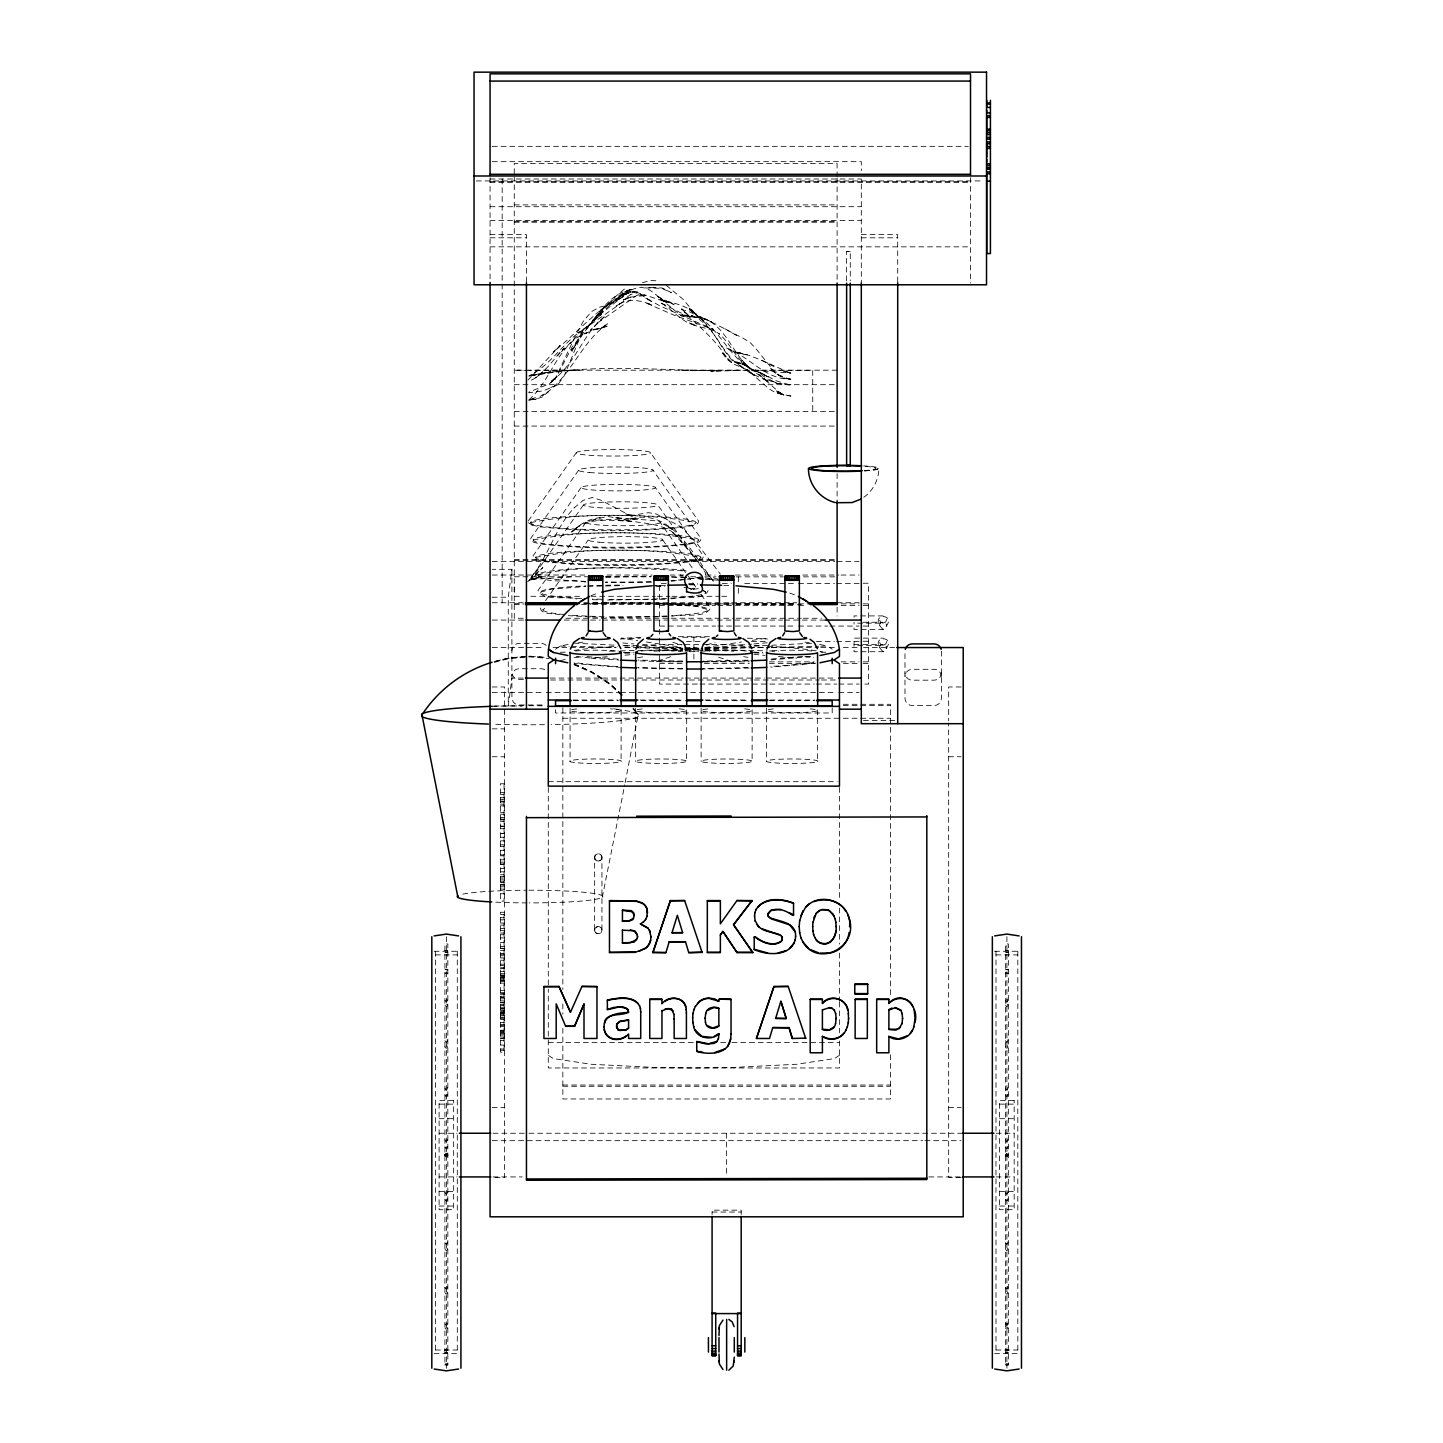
<?xml version="1.0" encoding="UTF-8"?>
<svg xmlns="http://www.w3.org/2000/svg" width="1443" height="1443" viewBox="0 0 1443 1443"><rect width="100%" height="100%" fill="white"/><g stroke="black" fill="none" stroke-linecap="round" stroke-linejoin="round"><path stroke-width="0.75" stroke-dasharray="5 3.75" d="M514.267 591.955L514.267 586.02M523.16 678.084L511.886 678.084L508.261 706.006L508.261 597.222L511.886 569.318L492.243 569.318M447.781 1155.464L447.096 1153.823L445.346 1154.057L445.995 1156.492L447.637 1154.364L445.111 1154.364L446.374 1156.546L447.402 1154.075L444.967 1154.725L446.753 1156.456L447.402 1154.075L444.967 1154.725L446.753 1156.438L447.402 1154.093L444.967 1154.725L446.753 1156.42L447.402 1154.111L444.967 1154.725L446.374 1156.474L447.402 1154.147L444.967 1154.743L445.995 1156.366L447.781 1155.428L446.753 1156.348M594.66 857.376C594.48 852.705 602.128 852.705 601.947 857.376L601.947 930.176C602.128 934.848 594.48 934.848 594.66 930.176L594.66 857.376C594.48 862.066 602.128 862.066 601.947 857.376M594.66 930.176C594.48 925.504 602.128 925.504 601.947 930.176A3.644 3.644 0 0 1 596.482 933.332A3.644 3.644 0 0 1 596.482 927.019A3.644 3.644 0 0 1 601.947 930.176M883.152 629.509C865.656 612.319 901.442 612.409 883.152 629.509L854.04 629.509L854.04 622.258M883.152 651.713C865.656 634.523 901.442 634.613 883.152 651.713L854.04 651.713L854.04 638.113L883.152 638.113M886.796 619.227L885.731 621.879L883.152 623.16L854.04 623.16M886.796 641.432L885.731 644.083L883.152 645.364L854.04 645.364M1008.314 1155.428L1005.879 1156.005L1006.529 1153.678L1008.314 1155.464L1005.879 1156.114L1006.529 1153.678L1008.314 1155.464L1005.879 1156.114L1006.529 1153.697L1008.314 1155.464L1005.879 1156.096L1006.529 1153.715L1008.314 1155.446L1005.879 1156.096L1006.529 1153.733L1008.314 1155.446L1005.879 1156.077L1006.529 1153.751L1008.314 1155.428L1005.879 1156.059L1006.529 1153.805L1008.314 1155.428L1005.879 1156.023L1006.529 1153.823M879.509 625.559C879.509 620.743 887.102 621.735 886.796 626.19M879.509 647.763C879.509 642.947 887.102 643.939 886.796 648.412M1006.907 1153.787L1008.35 1155.085L1007.286 1156.348M1005.5 1154.725L1008.17 1154.472L1006.907 1156.312L1005.645 1154.526L1008.17 1154.472L1006.907 1156.222L1005.645 1154.544L1008.17 1154.526L1006.907 1156.186L1005.645 1154.58L1008.17 1154.544L1006.907 1156.114L1005.645 1154.598L1008.17 1154.58L1006.907 1156.077L1005.645 1154.653L1008.17 1154.598L1006.907 1155.969L1005.645 1154.671L1008.17 1154.653L1006.907 1155.915L1005.645 1154.725L1008.314 1154.905L1006.907 1155.825L1005.5 1154.905L1008.314 1154.905L1006.907 1155.789L1005.5 1154.941L1008.314 1154.761M621.031 761.543A25.703 2.237 0 0 0 586.129 759.126A25.703 2.237 0 0 0 579.653 762.968A25.703 2.237 0 0 0 621.031 761.543L621.139 760.948M817.568 761.543A25.703 2.237 0 0 0 782.683 759.126A25.703 2.237 0 0 0 776.208 762.968A25.703 2.237 0 0 0 817.568 761.543L817.676 760.948M864.79 470.905L876.208 469.642L878.913 468.073C878.823 480.609 872.077 492.64 861.218 498.971M602.272 897.366L624.729 784.866M625.162 782.665L638.329 713.996A109.199 9.524 0 0 0 610.479 708.82M1005.446 1155.085L1008.35 1155.085L1005.645 1155.284M445.995 1153.823C441.305 1156.727 451.749 1155.753 446.374 1153.787M539.231 566.684L530.862 577.669C548.556 556.475 554.924 527.885 574.26 507.774M540.404 608.008C541.125 615.169 554.401 613.059 559.415 614.754M447.781 1154.725L445.111 1154.472L445.995 1156.186L447.781 1154.941L444.967 1154.995L446.374 1156.348M592.315 328.102L590.259 330.465L605.555 315.71C582.323 333.243 575.667 365.548 550.667 381.331L557.196 376.569L550.595 382.648L556.583 376.857L571.879 347.348L598.412 313.798L591.648 322.619C601.965 308.459 613.329 292.406 631.926 289.376L623.16 292.55L632.124 289.051C615.223 295.112 602.903 309.127 591.432 322.33L600.324 312.842L586.02 328.553L595.382 317.316L602.759 311.111L593.019 320.057L623.43 295.959L615.728 301.154L623.304 296.681L606.998 305.447L599.386 307.197L591.179 311.814L583.243 321.41L575.739 335.335L554.797 379.527L555.717 378.481L549.422 383.784L528.823 392.189M528.318 520.923L576.172 452.795M578.589 470.22L530.735 538.329C529.942 543.668 540.512 543.019 543.073 544.318C591.45 549.35 640.512 549.422 688.87 544.264M581.006 487.644L533.152 555.753C532.341 561.093 542.929 560.443 545.49 561.742C593.867 566.774 642.929 566.846 691.287 561.67M583.423 505.05L535.569 573.178C544.462 585.84 571.392 578.3 585.407 582.088M585.84 522.474L537.986 590.584C543.542 601.803 566.233 595.544 576.713 598.971M545.58 600.649L588.257 539.898M550.613 387.518L557.719 384.83L564.195 375.775L583.206 329.96L571.951 351.298L577.903 340.728L571.482 350.36C587.247 327.417 604.112 304.455 626.478 287.5M632.846 708.729L638.437 715.223L633.405 708.26M530.753 522.619C577.344 512.86 649.44 512.86 696.031 522.619A82.63 7.197 0 0 0 572.077 516.378A82.63 7.197 0 0 0 572.077 528.86A82.63 7.197 0 0 0 696.031 522.619M533.17 540.043C579.761 530.266 651.857 530.266 698.448 540.043A82.63 7.197 0 0 0 574.494 533.802A82.63 7.197 0 0 0 574.494 546.266A82.63 7.197 0 0 0 698.448 540.043M535.587 557.449C582.178 547.691 654.274 547.691 700.865 557.449A82.63 7.197 0 0 0 576.911 551.226A82.63 7.197 0 0 0 576.911 563.69A82.63 7.197 0 0 0 700.865 557.449M538.005 574.873C580.302 564.285 638.978 568.163 686.399 571.085M540.422 592.297L550.667 589.267L585.75 586.435M542.839 609.722L544.732 608.441M445.111 1155.446C449.765 1155.338 447.528 1154.31 444.967 1155.031C451.587 1156.384 441.486 1153.101 447.402 1155.807C439.105 1150.414 452.038 1160.839 445.995 1154.021C446.5 1161.687 449.007 1148.718 445.995 1155.807C449.26 1156.384 446.933 1152.65 445.111 1154.598C444.137 1156.619 449.639 1155.717 447.096 1154.328C442.388 1156.763 450.811 1153.444 445.111 1155.338C451.172 1153.733 441.342 1156.51 447.781 1154.905M597.781 322.781L637.084 295.202L644.444 294.769L667.135 302.345L659.866 299.206L667.135 302.796C657.178 298.034 650.45 285.858 638.022 287.626C626.749 290.746 616.882 297.943 608.639 306.078L623.466 294.39L630.735 291.089L637.806 292.46L652.416 302.236L644.949 297.529L660.118 305.97L713.744 329.599L674.422 315.314L645.292 302.669L652.579 305.285C640.89 300.09 627.11 297.583 616.179 306.024L623.466 301.533L578.282 333.117L586.706 326.785L557.719 355.357L564.231 348.07C552.903 359.487 544.083 374.891 528.733 381.403M528.823 399.891C551.551 380.519 557.088 344.101 586.976 332.611L579.437 336.688L594.119 329.329L601.478 328.12L593.488 330.068L608.748 325.577L600.36 328.715L608.315 323.286C580.483 342.153 570.779 378.138 542.261 395.616L548.755 391.504L542.55 396.825L535.948 399.224L528.823 399.513L535.948 399.224L542.929 394.679M705.356 575.234L705.717 573.178L657.864 505.05A37.211 3.247 0 0 0 602.038 502.254A37.211 3.247 0 0 0 602.038 507.864A37.211 3.247 0 0 0 657.864 505.05M535.642 377.904L542.406 371.915L536.002 377.561M527.94 380.104L560.082 345.4L553.3 352.02C572.312 336.688 589.051 318.055 608.784 304.112L600.739 310.029L608.693 303.824L630.735 291.089C610.191 298.755 598.574 320.526 579.779 331.854C561.543 345.13 549.386 366.089 528.823 376.064L543.38 372.871L565.223 370.707L528.823 375.92L557.936 371.338M574.007 507.99L583.134 500.378L592.189 497.492L601.01 500.216L633.008 517.099L625.667 513.834L633.261 515.241L648.304 512.662L655.97 513.888L680.248 526.352L696.843 543.308L720.346 574.08M445.111 1155.176L447.781 1155.121L445.111 1155.194M444.913 1364.952L447.835 1364.952L447.835 943.975L444.913 943.975L444.913 1364.952L447.835 1364.952M1005.446 1364.952L1008.35 1364.952L1008.35 943.975L1005.446 943.975L1005.446 1364.952L1008.35 1364.952M527.597 581.637L533.116 577.867L542.893 567.514L528.787 580.519L533.116 577.867L528.336 580.898M846.626 280.862L846.626 251.587L848.448 251.425L850.27 251.587L850.27 280.862M555.573 649.17L560.281 646.049L568.181 644.39M839.465 1055.284L834.505 1058.567L796.825 1064.249L731.565 1067.531L693.885 1067.964L656.204 1067.531L590.927 1064.249L553.246 1058.567L548.286 1055.284M540.331 526.839C588.69 531.998 637.752 531.944 686.128 526.911C688.69 525.595 699.278 526.244 698.466 520.923L650.613 452.795A37.211 3.247 0 0 0 594.787 450A37.211 3.247 0 0 0 594.787 455.609A37.211 3.247 0 0 0 650.613 452.795M688.545 544.318C691.107 543.019 701.695 543.668 700.883 538.329L653.03 470.22M690.963 561.742C693.524 560.443 704.112 561.093 703.3 555.753L655.447 487.644A37.211 3.247 0 0 0 599.621 484.83A37.211 3.247 0 0 0 599.621 490.44A37.211 3.247 0 0 0 655.447 487.644M671.572 598.827C681.547 595.67 703.12 601.406 708.134 590.584M671.807 616.395C682.305 612.968 704.996 619.227 710.551 608.008L698.917 591.45M528.823 400.559L536.111 397.276L528.823 400.144L536.074 399.152M698.322 588.672L691.558 589.502M591.089 595.634L598.015 593.055M530.862 579.942L539.159 576.875L530.862 579.743L539.159 577.777L530.862 579.545L572.348 576.767M557.719 384.83L543.38 390.837L528.823 392.821M1005.645 1155.013L1008.314 1155.049M670.724 656.709L656.222 661.435L638.636 660.804M689.664 650.54L698.087 647.799M706.511 645.057L714.934 642.315M642.478 282.738L650.234 280.411L658.206 280.934M494.155 661.634L508.712 657.936L530.086 656.168L545.057 657.413A128.878 128.391 -1.1 0 0 494.137 661.634M494.354 662.337L508.82 658.675L530.086 656.908L549.224 658.495M850.198 251.623L846.68 251.623M671.338 581.258L702.128 577.326M560.281 660.551L568.181 658.892M630.465 518.957L638.852 518.47L630.465 518.957C671.32 507.611 693.001 554.797 713.437 581.024M637.698 657.647L644.173 656.673M685.245 650.468L702.525 647.871M704.689 647.546L741.431 641.991M752.236 640.367L766.612 638.203M732.647 370.328L739.934 370.184L710.822 371.609L718.091 370.635C664.934 370.454 611.237 365.133 557.936 371.591M578.499 642.64L582.9 642.153M574.098 657.647L582.9 656.655M802.669 656.439L769.642 659.162M770.923 659.884L811.561 656.475M815.764 663.239L770.977 667.117M576.208 656.475L591.017 658.152L609.415 656.529M572.51 370.328L565.223 370.959L579.779 370.148L528.823 370.328M624.981 655.176L633.874 654.4M671.662 651.118L682.773 650.144M684.992 649.945L702.777 648.394M704.996 648.196L751.677 644.137M753.895 643.939L767.225 642.784M688.726 584.451L697.528 584.361M620.31 639.033L640.295 638.167M605.555 577.128L651.19 576.298M625.126 652.633L633.982 652.182M653.95 651.19L682.792 649.729M685.01 649.621L702.759 648.719M704.978 648.61L751.55 646.266M753.769 646.157L769.299 645.382M771.518 645.274L813.672 643.145M651.388 582.25L605.429 582.647M587.986 586.345L623.051 585.624M651.785 585.804L665.999 585.299M665.043 599.26L605.663 600.035M588.149 603.859L601.605 603.372M667.46 616.684L605.916 617.442M640.872 637.499L621.139 638.203L637.698 640.692M623.286 652.615L632.052 652.29M624.729 653.228L633.621 652.921M747.474 660.173L702.831 661.128M749.115 660.804L731.529 661.435L717.045 656.709M749.115 668.055L702.741 669.011M560.281 652.29L566.955 652.128M609.271 651.154L618.181 650.937M620.4 650.883L682.755 649.44M684.974 649.386L702.795 648.971M705.014 648.917L769.588 647.402M771.807 647.348L818.578 646.266M820.796 646.211L827.488 646.049L832.196 649.17M689.52 584.866L698.232 584.866M603.841 603.282L665.025 603.932M678.372 636.688L709.379 636.688M682.701 637.247L705.068 637.247M678.372 651.172L682.792 651.118M685.01 651.082L698.322 651.046M689.411 651.677L698.358 651.677M702.741 661.76L731.565 661.435M605.555 576.767L613.852 576.713M492.297 146.338L968.253 146.338M492.297 161.67L861.309 161.67L861.309 170.689M490.061 179.004L861.309 179.004L861.309 282.467M476.28 180.934L982.034 180.934M490.061 181.584L970.508 181.584M490.061 182.612L970.508 182.612M514.267 204.888L837.102 204.888M490.061 206.71L861.309 206.71M490.061 220.4L861.309 220.4M514.267 221.302L837.102 221.302M514.267 222.222L837.102 222.222M490.061 234.632L526.442 234.632L526.442 281.764M861.309 234.632L897.708 234.632L897.708 281.872M490.061 237.806L526.442 237.806M861.309 237.806L897.708 237.806M490.061 246.843L970.508 246.843M837.102 370.184L514.267 370.184L527.002 370.328M514.267 384.686L837.102 384.686M514.267 411.58L837.102 411.58M514.267 426.082L834.866 426.082M514.267 559.523L837.102 559.523M514.267 560.443L834.866 560.443M492.261 561.363L834.866 561.363M837.102 561.363L859.108 561.363M492.297 575.035L586.814 575.035M607.052 575.035L652.056 575.035M670.057 575.035L683.549 575.035M706.06 575.035L715.061 575.035M735.317 575.035L782.557 575.035M802.813 575.035L838.816 575.035M841.053 575.035L859.054 575.035M514.267 576.767L586.886 576.767M606.186 576.857L651.027 576.857M671.193 576.857L682.413 576.857M690.62 576.767L696.843 576.767M704.833 576.857L716.035 576.857M736.219 576.857L783.296 576.857M803.462 576.857L837.102 576.857M703.066 578.932L688.545 578.246M863.13 583.225L868.596 583.225L868.596 684.072L863.13 684.072M666.269 583.549L659.541 583.549L659.541 684.072L697.654 684.072M688.69 583.549L697.654 583.549M722.312 583.549L731.276 583.549M744.732 583.549L796.302 583.549M798.538 583.549L834.415 583.549M836.651 583.549L859.072 583.549M514.267 596.302L522.564 596.302M530.862 596.302L580.663 596.302M591.035 596.302L655.338 596.302M657.413 596.302L669.859 596.302M671.933 596.302L719.66 596.302M721.734 596.302L730.032 596.302M492.081 597.222L508.261 597.222M492.261 602.741L523.232 602.741M583.766 602.741L590.494 602.741M592.73 602.741L668.957 602.741M671.193 602.741L729.491 602.741M731.727 602.741L796.752 602.741M837.102 602.741L859.108 602.741M514.267 603.661L523.232 603.661M583.766 603.661L590.494 603.661M592.73 603.661L668.957 603.661M671.193 603.661L733.964 603.661M736.219 603.661L796.752 603.661M659.541 603.859L715.584 603.859M717.838 603.859L796.302 603.859M798.538 603.859L805.266 603.859M841.143 603.859L859.072 603.859M863.13 603.859L868.596 603.859M514.267 604.581L523.232 604.581M581.529 604.581L590.494 604.581M592.73 604.581L668.957 604.581M671.193 604.581L733.964 604.581M736.219 604.581L801.226 604.581M659.541 605.447L715.584 605.447M717.838 605.447L796.302 605.447M798.538 605.447L805.266 605.447M841.143 605.447L859.072 605.447M863.13 605.447L868.596 605.447M883.152 615.908L854.04 615.908L854.04 617.189M523.232 618.253L514.267 618.253L514.267 177.164M565.836 618.253L590.494 618.253M592.73 618.253L668.957 618.253M671.193 618.253L733.964 618.253M736.219 618.253L801.226 618.253M803.462 618.253L821.41 618.253M492.297 620.075L523.809 620.075M564.303 620.075L600.306 620.075M602.561 620.075L715.061 620.075M717.315 620.075L782.557 620.075M784.812 620.075L825.306 620.075M862.986 622.258L883.152 622.258M659.541 626.064L715.584 626.064M717.838 626.064L796.302 626.064M798.538 626.064L827.687 626.064M829.923 626.064L859.072 626.064M863.13 626.064L868.596 626.064M863.13 641.251L868.596 641.251M686.435 641.558L702.146 641.558M751.46 641.558L767.153 641.558M816.467 641.558L834.415 641.558M836.651 641.558L859.072 641.558M854.04 644.462L883.152 644.462M492.297 647.546L544.047 647.546M553.048 647.546L616.053 647.546M625.053 647.546L638.564 647.546M640.8 647.546L697.059 647.546M706.06 647.546L769.065 647.546M771.302 647.546L818.56 647.546M820.814 647.546L834.307 647.546M843.307 647.546L859.054 647.546M863.527 647.546L894.552 647.546M659.541 661.868L684.198 661.868M704.382 661.868L749.224 661.868M769.39 661.868L814.231 661.868M841.143 661.868L859.072 661.868M863.13 661.868L868.596 661.868M659.541 663.455L684.198 663.455M704.382 663.455L749.224 663.455M769.39 663.455L814.231 663.455M843.379 663.455L859.072 663.455M863.13 663.455L868.596 663.455M550.216 678.084L617.838 678.084M620.093 678.084L683.224 678.084M685.479 678.084L764.375 678.084M766.63 678.084L836.507 678.084M523.538 679.599L519.173 679.599A7.287 7.251 0 0 1 511.904 672.348M550.523 679.996L622.204 679.996M624.44 679.996L687.157 679.996M689.393 679.996L752.11 679.996M754.364 679.996L819.317 679.996M821.554 679.996L837.229 679.996M699.891 684.072L814.231 684.072M816.467 684.072L836.651 684.072M838.888 684.072L859.072 684.072M492.135 686.976L504.617 686.976L504.617 1177.38L492.135 1177.38M961.146 686.976L948.664 686.976L948.664 720.742M492.297 692.586L544.047 692.586M546.302 692.586L618.307 692.586M620.562 692.586L697.059 692.586M699.314 692.586L764.556 692.586M766.81 692.586L836.561 692.586M838.816 692.586L859.054 692.586M572.925 700.017L617.73 700.017M640.133 700.017L682.683 700.017M705.086 700.017L747.636 700.017M770.039 700.017L814.826 700.017M573.556 700.667L618.542 700.667M641.035 700.667L683.766 700.667M706.258 700.667L748.989 700.667M769.227 700.667L814.195 700.667M843.307 704.292L890.421 704.292L890.421 996.175M843.307 705.555L890.421 705.555M494.101 706.006L522.168 706.006M562.842 718.253L841.071 718.253M843.307 718.253L890.421 718.253M863.455 720.508L895.562 720.508M492.135 728.859L504.617 728.859M492.135 756.763L504.617 756.763M948.664 756.763L961.146 756.763M548.286 781.691L837.229 781.691M500.432 792.46L504.058 792.46M500.432 794.498L504.058 794.498M500.432 797.745L504.058 797.745M500.432 799.602L504.058 799.602M500.432 801.154L504.058 801.154M500.432 801.983L504.058 801.983M500.432 804.148L504.058 804.148M500.432 805.861L504.058 805.861M500.432 812.662L504.058 812.662M500.432 814.231L504.058 814.231M500.432 817.604L504.058 817.604M500.432 819.101L504.058 819.101M500.432 819.895L504.058 819.895M500.432 821.536L504.058 821.536M500.432 826.063L504.058 826.063M500.432 826.514L504.058 826.514M500.432 828.715L504.058 828.715M500.432 833.423L504.058 833.423M500.432 833.585L504.058 833.621M500.432 837.265L504.058 837.265M500.432 840.854L504.058 840.854M500.432 844.822L504.058 844.822M500.432 846.338L504.058 846.338M500.432 850.324L504.058 850.324M500.432 854.869L504.058 854.869M500.432 855.861L504.058 855.771M500.432 859.794L504.058 859.794M500.432 862.12L504.058 862.12M500.432 864.086L504.058 864.086M500.432 864.249L504.058 864.249M500.432 868.578L504.058 868.578M500.432 871.843L504.058 871.843M500.432 874.783L504.058 874.783M500.432 876.641L504.058 876.641M500.432 878.029L504.058 878.029M500.432 879.905L504.058 879.905M500.432 881.817L504.058 881.817M500.432 882.557L504.058 882.557M500.432 884.252L504.058 884.415M500.432 885.046L504.058 885.046M500.432 886.814L504.058 886.814M500.432 889.068L504.058 889.068M500.432 893.722L504.058 893.722M500.432 914.411L504.058 914.411M500.432 917.694L504.058 917.694M500.432 919.84L504.058 919.84M500.432 923.087L504.058 923.087M500.432 925.125L504.058 925.125M500.432 928.372L504.058 928.372M500.432 930.663L504.058 930.663M500.432 933.026L504.058 933.026M500.432 934.721L504.058 934.721M500.432 937.932L504.058 937.932M500.432 942.622L504.058 942.622M500.432 946.59L504.058 946.59M500.432 948.267L504.058 948.231M500.432 948.538L504.058 948.538M500.432 950.576L504.058 950.576M434.054 951.262L458.694 951.262M994.588 951.262L1019.227 951.262M500.432 953.823L504.058 953.823M500.432 954.094L504.058 954.094M435.461 954.905L457.287 954.905M995.977 954.905L1017.82 954.905M500.432 955.771L504.058 955.771M500.432 957.936L504.058 957.936M500.432 960.226L504.058 960.226M500.432 964.213L504.058 964.213M500.432 965.457L504.058 965.457M500.432 967.982L504.058 967.982M500.432 968.145L504.058 968.145M500.432 971.518L504.058 971.518M500.432 973.682L504.058 973.682M500.432 975.035L504.058 975.035M500.432 975.45L504.058 975.45M500.432 976.099L504.058 976.099M500.432 976.965L504.058 976.965M500.432 977.416L504.058 977.416M500.432 977.957L504.058 977.957M500.432 979.021L504.058 979.021M500.432 980.248L504.058 980.248M500.432 980.645L504.058 980.645M500.432 981.619L504.058 981.529M500.432 983.152L504.058 983.152M500.432 990.421L504.058 990.421M500.432 992.748L504.058 992.748M500.432 993.307L504.058 993.307M500.432 994.732L504.058 994.732M500.432 997.492L504.058 997.492M500.432 998.845L504.058 998.845M500.432 1000.883L504.058 1000.883M500.432 1002.398L504.058 1002.398M500.432 1002.813L504.058 1002.813M500.432 1004.653L504.058 1004.653M500.432 1005.392L504.058 1005.392M500.432 1007.268L504.058 1007.268M500.432 1008.567L504.058 1008.567M500.432 1009.144L504.058 1009.144M500.432 1010.533L504.058 1010.533M500.432 1011.381L504.058 1011.381M500.432 1012.445L504.058 1012.445M500.432 1012.752L504.058 1012.752M500.432 1013.184L504.058 1013.184M500.432 1013.726L504.058 1013.726M500.432 1014.88L504.058 1014.88M500.432 1015.854L504.058 1015.854M500.432 1017.748L504.058 1017.748M500.432 1018.199L504.058 1018.199M500.432 1019.534L504.058 1019.534M500.432 1022.402L504.058 1022.402M500.432 1024.386L504.058 1024.386M500.432 1025.378L504.058 1025.378M500.432 1026.424L504.058 1026.424M500.432 1030.23L504.058 1030.23M500.432 1030.843L504.058 1030.843M500.432 1031.294L504.058 1031.294M500.432 1032.719L504.058 1032.719M500.432 1033.152L504.058 1033.152M500.432 1034.216L504.058 1034.216M500.432 1035.966L504.058 1035.966M500.432 1037.896L504.058 1037.896M500.432 1038.635L504.058 1038.635M500.432 1040.493L504.058 1040.493M548.286 1042.586L693.885 1042.586M720.76 1042.586L729.725 1042.586M731.962 1042.586L839.465 1042.586M500.432 1045.039L504.058 1045.039M500.432 1049.025L504.058 1049.025M500.432 1050.27L504.058 1050.27M562.842 1085.01L890.421 1085.01M562.842 1086.29L890.421 1086.29M439.105 1104.129L453.661 1104.129M999.62 1104.129L1014.176 1104.129M492.135 1107.593L504.617 1107.593M948.664 1107.593L961.146 1107.593M439.105 1118.686L453.661 1118.686M999.62 1118.686L1014.176 1118.686M439.105 1133.242L457.07 1133.242M493.019 1133.242L526.713 1133.242M528.95 1133.242L962.517 1133.242M996.211 1133.242L1014.176 1133.242M492.316 1140.673L922.672 1140.673M924.927 1140.673L960.966 1140.673M439.105 1176.929L457.07 1176.929M493.019 1176.929L522.222 1176.929M928.823 1176.929L962.517 1176.929M996.211 1176.929L1014.176 1176.929M961.146 1177.38L948.664 1177.38L948.664 722.961M439.105 1191.485L453.661 1191.485M999.62 1191.485L1014.176 1191.485M439.105 1206.041L453.661 1206.041M999.62 1206.041L1014.176 1206.041M712.084 1212.048L741.197 1212.048M435.461 1350.017L457.287 1350.017M995.977 1350.017L1017.82 1350.017M434.054 1353.66L458.694 1353.66M994.588 1353.66L1019.227 1353.66M681.691 370.274L812.734 370.328L812.734 411.58M700.522 651.064L709.397 651.172M682.701 661.092L638.077 660.1M656.204 661.435L682.81 661.742M682.792 668.993L638.636 668.055M705.14 579.473L719.66 580.212M560.281 646.049L569.191 646.266M571.41 646.32L615.945 647.348M624.855 647.564L633.766 647.763M635.984 647.817L682.755 648.917M684.974 648.971L702.795 649.386M705.014 649.44L767.369 650.883M769.588 650.937L778.499 651.154M820.796 652.128L827.488 652.29M754.491 370.328L790.89 373.088L783.603 371.248L790.89 373.394L761.778 360.281L747.203 354.744L732.773 351.28L725.865 347.799C749.043 355.736 764.826 379.852 790.89 379.13L783.603 378.03L790.89 379.743L776.352 374.008L783.603 377.813L776.424 373.719L769.588 367.28L776.514 374.35L756.908 349.891L750.45 342.821L743.921 338.69L705.537 318.975L681.799 314.772L689.267 317.117L659.866 302.399C672.727 308.982 681.367 322.925 696.247 325.451L688.978 322.817C698.466 328.355 710.371 327.2 719.336 334L718.704 333.513C732.322 344.679 737.788 364.881 755.483 370.977L748.322 367.586L755.663 371.41L748.683 367.081L741.63 359.92L749.043 367.712C732.178 353.084 725.883 326.407 703.769 318.524L711.832 322.096L696.554 315.62L703.986 321.122L689.195 309.632L704.671 319.192L696.554 315.62C718.163 327.705 727.398 353.481 747.853 367.262L741.54 362.572L769.065 382.449L762.193 377.561L769.209 381.89L749.422 372.547L735.912 362.229L742.55 367.676C720.382 354.816 715.512 323.088 689.61 314.845L697.474 317.965L681.619 314.808L689.393 316.576L681.529 316.035L657.521 296.212L665.728 301.821L658.206 296.807L674.079 304.581L666.702 301.208C677.795 304.004 689.411 306.854 697.222 315.981M723.791 585.371L729.887 585.587M655.898 586.273L664.862 586.598M592.315 599.675L601.316 599.999M590.241 616.919L568.271 615.656M592.478 617.009L603.733 617.406M747.474 638.167L767.442 639.033M753.517 652.218L762.283 652.525M754.148 652.921L763.04 653.228M703.066 578.859L696.843 578.625L703.066 579.274M630.681 518.939L614.502 517.442L623.015 519.029L607.413 516.432L593.596 519.696L600.306 517.712C589.141 518.344 578.986 524.53 571.482 532.539L579.779 525.396L571.5 532.052C586.291 517.135 606.385 520.562 625.108 520.689L616.395 520.454L632.323 521.608L623.719 519.714C643.037 524.224 666.017 522.186 680.248 538.979L671.933 531.673L688.545 549.909L680.248 539.88L713.437 581.258M883.152 623.16L880.573 622.33L879.509 619.859M883.152 645.364L880.573 644.534L879.509 642.063M574.098 643.145L614.033 645.147M622.907 645.598L633.982 646.157M636.201 646.266L682.792 648.61M685.01 648.719L702.759 649.621M704.978 649.729L733.802 651.19M753.769 652.182L762.644 652.633M671.933 577.056L686.471 577.994M667.279 604.022L697.871 606.673L708.116 609.722M618.109 659.162L585.082 656.439M590.927 658.152L618.993 660.028M621.085 667.406L574.098 663.491M622.745 642.965L633.874 643.939M642.766 644.714L682.773 648.196M684.992 648.394L702.777 649.945M704.996 650.144L716.107 651.118M753.895 654.4L765.006 655.375M778.354 656.529L796.752 658.152M790.908 384.758L776.406 383.225L769.444 379.419L776.514 383.153L769.39 380.609L755.338 369.985L776.857 381.06L791.053 385.281L776.406 383.225M688.816 588.51L695.454 589.267M804.869 642.153L809.27 642.64M804.869 656.655L813.672 657.647M1006.907 1156.348L1005.645 1155.5M646.338 641.991L680.916 647.222M689.556 648.52L702.525 650.468M743.596 656.673L747.907 657.323M667.045 302.02L674.422 303.427M528.391 522.727L532.269 525.144M531.908 525.072L540.656 526.911M819.588 644.39L827.488 646.049M713.437 577.831L719.66 579.743M672.817 642.315L681.24 645.057M689.664 647.799L698.087 650.54M789.754 593.055L796.68 595.634M689.646 588.726L691.684 589.556M574.224 664.069L591.901 671.843L609.83 683.585L622.402 695.201M573.971 664.754L591.54 672.474L609.379 684.162L621.879 695.724M761.778 360.407L776.334 367.839M736.651 335.498L721.879 327.038M703.138 590.71L705.699 592.297M666.215 285.281L683.26 299.441L697.817 316.865L689.447 308.171L696.716 315.35M660.281 522.474A37.211 3.247 0 0 1 604.455 525.288A37.211 3.247 0 0 1 604.455 519.66A37.211 3.247 0 0 1 660.281 522.474L693.903 570.346M662.698 539.898L697.618 589.592M1017.82 951.262L1017.82 1353.66M1006.907 936.705L1006.907 1368.217M995.977 951.262L995.977 1353.66M970.508 177.615L970.508 283.099M941.377 651.172L941.377 698.304A7.287 7.251 0 0 1 934.108 705.555L912.265 705.555A7.287 7.251 0 0 1 904.977 698.304L904.977 651.172M890.421 1054.743L890.421 1098.971L562.842 1098.971L562.842 1027.723M839.465 787.463L839.465 900.703M839.465 908.062L839.465 944.101M839.465 953.101L839.465 1001.262M839.465 1002.055L839.465 1032.773M839.465 1040.944L839.465 1067.964L548.286 1067.964L548.286 989.14M837.102 176.786L837.102 163.492L514.267 163.492L514.267 176.786M837.102 178.084L837.102 282.467M837.102 473.647L837.102 500.631M837.102 607.178L837.102 616.071M832.196 707.918L832.196 712.986L555.573 712.986L555.573 705.735M817.676 709.902L817.64 761.219M766.63 708.188L766.63 761.471M752.164 709.902L752.11 761.219A25.487 2.219 0 0 1 713.906 763.131A25.487 2.219 0 0 1 713.906 759.289A25.487 2.219 0 0 1 752.11 761.219M741.197 1214.555L741.197 1210.154L712.084 1210.154L712.084 1214.555M738.329 576.767L738.329 582.557M738.329 588.347L738.329 596.302M726.641 1133.242L726.641 1176.189M701.118 708.188L701.118 761.471M693.885 636.507L693.885 661.219M686.706 709.902L686.597 761.219A25.487 2.219 0 0 1 648.376 763.131A25.487 2.219 0 0 1 648.376 759.289A25.487 2.219 0 0 1 686.597 761.219M635.66 708.188L635.66 761.471M621.139 709.902L621.085 761.219M570.075 708.188L570.075 761.471M562.842 707.81L562.842 989.411M562.842 1003.913L562.842 1014.195M548.286 787.463L548.286 988.545M511.886 569.318L511.904 697.727A7.287 7.251 0 0 0 519.173 704.978L541.017 704.978A7.287 7.251 0 0 0 544.66 704.004M502.164 179.004L502.164 602.741M490.061 177.615L490.061 283.099M457.287 951.262L457.287 1353.66M446.374 936.705L446.374 1368.217M435.461 951.262L435.461 1353.66M574.152 664.267A128.878 128.391 -1.1 0 1 622.348 695.273M633.459 708.242A128.878 128.391 -1.1 0 1 638.347 715.241M528.896 890.205A72.799 6.349 0 0 1 602.885 896.554A72.799 6.349 0 0 1 529.148 902.903M527.02 902.903A72.799 6.349 0 0 1 493.795 902.055M462.788 894.137A72.799 6.349 0 0 1 526.767 890.223M638.365 716.486A109.199 9.524 0 0 1 551.01 724.602M544.516 724.693A109.199 9.524 0 0 1 492.55 724.188M492.189 706.33A109.199 9.524 0 0 1 526.587 705.753M528.805 705.735A109.199 9.524 0 0 1 544.155 705.825M700.468 576.731A82.63 7.197 0 0 1 670.941 580.591M651.154 581.565A82.63 7.197 0 0 1 605.555 581.962M585.696 581.403A82.63 7.197 0 0 1 556.204 570.364A82.63 7.197 0 0 1 686.201 570.49M702.867 590.421A82.63 7.197 0 0 1 605.862 599.332M601.677 599.242A82.63 7.197 0 0 1 592.55 598.989M581.745 598.538A82.63 7.197 0 0 1 540.458 592.081A82.63 7.197 0 0 1 585.948 585.858M588.113 585.768A82.63 7.197 0 0 1 601.677 585.335M605.862 585.245A82.63 7.197 0 0 1 623.051 585.1M655.789 585.678A82.63 7.197 0 0 1 664.375 586.056M683.964 587.427A82.63 7.197 0 0 1 694.624 588.69M666.792 603.481A82.63 7.197 0 0 1 671.356 615.71M666.792 615.945A82.63 7.197 0 0 1 606.168 616.72M604.094 616.666A82.63 7.197 0 0 1 570.977 615.133M564.574 614.574A82.63 7.197 0 0 1 545.652 607.846M584.162 603.481A82.63 7.197 0 0 1 601.785 602.813M604.094 602.759A82.63 7.197 0 0 1 664.718 603.372M772.005 651.046A25.703 2.237 0 0 1 812.77 651.1M706.493 651.046A25.703 2.237 0 0 1 747.258 651.1M641.035 651.046A25.703 2.237 0 0 1 681.799 651.1M575.468 651.046A25.703 2.237 0 0 1 616.233 651.1M864.61 470.887A35.155 3.066 0 0 0 877.488 469.264L878.841 468.47A35.155 3.066 0 0 0 863.708 465.891M865.656 466.378A32.143 2.796 0 0 1 864.357 470.562M813.672 662.445A138.312 12.049 0 0 1 770.111 666.486M747.925 667.514A138.312 12.049 0 0 1 702.885 668.452M682.611 668.434A138.312 12.049 0 0 1 637.608 667.442M617.658 666.486A138.312 12.049 0 0 1 574.098 662.445M574.098 650.396A138.312 12.049 0 0 1 617.658 646.374M624.729 645.977A138.312 12.049 0 0 1 639.826 645.328M642.081 645.255A138.312 12.049 0 0 1 682.611 644.408M684.866 644.39A138.312 12.049 0 0 1 700.631 644.39M702.885 644.39A138.312 12.049 0 0 1 745.688 645.255M754.545 645.598A138.312 12.049 0 0 1 763.04 645.977M767.766 646.23A138.312 12.049 0 0 1 822.636 652.02M546.157 645.472A7.287 7.251 0 0 0 541.017 643.344L519.173 643.344A7.287 7.251 0 0 0 511.904 650.595M544.66 669.696A7.287 7.251 0 0 0 541.017 668.722L519.173 668.722A7.287 7.251 0 0 0 511.904 675.973M941.377 672.925A7.287 7.251 0 0 1 934.108 680.176L912.265 680.176A7.287 7.251 0 0 1 904.977 672.925M941.377 676.551A7.287 7.251 0 0 0 934.108 669.299L912.265 669.299A7.287 7.251 0 0 0 904.977 676.551M613.618 708.874A25.487 2.219 0 0 1 613.618 712.012A25.487 2.219 0 0 1 577.597 712.012A25.487 2.219 0 0 1 577.597 708.874M810.172 708.874A25.487 2.219 0 0 1 810.172 712.012A25.487 2.219 0 0 1 774.133 712.012A25.487 2.219 0 0 1 774.133 708.874M679.148 708.874A25.487 2.219 0 0 1 679.148 712.012A25.487 2.219 0 0 1 643.109 712.012A25.487 2.219 0 0 1 643.109 708.874M744.66 708.874A25.487 2.219 0 0 1 744.66 712.012A25.487 2.219 0 0 1 708.621 712.012A25.487 2.219 0 0 1 708.621 708.874M444.967 1139.79C446.753 1145.327 449.296 1135.875 444.967 1139.79M444.967 1146.752C446.753 1152.308 449.296 1142.838 444.967 1146.752M1005.5 1139.79C1007.286 1145.327 1009.811 1135.875 1005.5 1139.79M1005.5 1146.752C1007.286 1152.308 1009.829 1142.838 1005.5 1146.752M444.967 1192.351C446.753 1197.834 449.278 1188.473 444.967 1192.351M1005.5 1192.351C1007.286 1197.834 1009.811 1188.473 1005.5 1192.351M444.967 1199.205C446.771 1204.652 449.278 1195.363 444.967 1199.205M1005.5 1199.205C1007.286 1204.652 1009.811 1195.363 1005.5 1199.205M444.967 1088.166C446.789 1093.469 449.278 1084.415 444.967 1088.166M444.967 1094.822C446.771 1100.179 449.278 1091.034 444.967 1094.822M1005.5 1088.166C1007.304 1093.469 1009.793 1084.415 1005.5 1088.166M1005.5 1094.822C1007.304 1100.179 1009.811 1091.034 1005.5 1094.822M444.967 1242.603C446.807 1247.708 449.26 1238.978 444.967 1242.603M1005.5 1242.603C1007.34 1247.708 1009.775 1238.978 1005.5 1242.603M444.967 1248.917C446.825 1253.949 449.242 1245.327 444.967 1248.917M1005.5 1248.917C1007.34 1253.949 1009.775 1245.327 1005.5 1248.917M444.967 1046.644C446.843 1051.496 449.224 1043.181 444.967 1046.644M1005.5 1046.644C1007.376 1051.496 1009.757 1043.181 1005.5 1046.644M444.967 1040.71C446.861 1045.472 449.224 1037.301 444.967 1040.71M1005.5 1040.71C1007.376 1045.472 1009.739 1037.301 1005.5 1040.71M444.967 1287.409C446.897 1291.864 449.188 1284.216 444.967 1287.409M1005.5 1287.409C1007.43 1291.864 1009.703 1284.216 1005.5 1287.409M444.967 1292.784C446.915 1297.113 449.17 1289.663 444.967 1292.784M1005.5 1292.784C1007.448 1297.113 1009.703 1289.663 1005.5 1292.784M444.967 1005.212C446.969 1009.27 449.134 1002.254 444.967 1005.212M1005.5 1005.212C1007.503 1009.27 1009.667 1002.254 1005.5 1005.212M444.967 1000.378C446.987 1004.31 449.116 997.51 444.967 1000.378M1005.5 1000.378C1007.521 1004.31 1009.649 997.51 1005.5 1000.378M444.967 1323.989C447.077 1327.506 449.062 1321.427 444.967 1323.989M1005.5 1323.989C1007.593 1327.506 1009.577 1321.427 1005.5 1323.989M444.967 1328.101C447.096 1331.474 449.026 1325.612 444.967 1328.101M1005.5 1328.101C1007.629 1331.474 1009.559 1325.612 1005.5 1328.101M444.967 973.087L447.835 973.267L444.967 973.087M1005.5 973.087L1008.35 973.267L1005.5 973.087M444.967 969.642L447.835 969.822L444.967 969.642M1005.5 969.642L1008.35 969.822L1005.5 969.642M444.967 1350.071L447.835 1350.215L444.967 1350.071M1005.5 1350.071L1008.35 1350.215L1005.5 1350.071M444.967 1154.959L447.835 1155.085L445.111 1154.815M444.967 1352.65L447.835 1352.776L445.111 1352.524M1005.5 1352.65L1008.35 1352.776L1005.645 1352.524M444.967 952.272L447.835 952.38L444.967 952.272M1005.5 952.272L1008.35 952.38L1005.5 952.272M444.967 950.45L447.835 950.54L445.111 950.36M1005.5 950.45L1008.35 950.54L1005.645 950.36M444.967 1364.032L447.835 1364.086L445.111 1363.978M1005.5 1364.032L1008.35 1364.086L1005.645 1363.978M601.623 314.177L594.336 320.256L601.623 314.177M623.412 293.632L616.125 299.242L623.412 293.632M630.735 294.408L623.178 300.18L630.735 297.078L645.508 295.49L638.022 294.913L645.364 295.635L638.022 292.731L630.735 294.408M630.735 292.081L623.466 295.184L630.735 292.406L638.022 291.72L630.735 292.081M630.735 297.078L623.142 299.729L630.735 297.258M550.667 371.735L543.38 373.358L550.667 371.735M536.111 374.621L528.823 375.396L536.111 374.675M653.715 287.301L645.111 287.915L661.525 288.311L671.428 292.695L662.463 288.077L653.715 287.301M686.471 577.489L680.248 577.489L686.471 577.453L680.248 574.981L686.471 577.434M504.058 783.765L500.432 783.765L500.432 901.099L504.058 901.099L504.058 783.765M504.058 912.265L500.432 912.265L500.432 1052.127L504.058 1052.127L504.058 912.265M504.058 996.915L500.432 996.915L504.058 997.077M453.661 1100.486L439.105 1100.486L439.105 1209.685L453.661 1209.685L453.661 1100.486M1014.176 1100.486L999.62 1100.486L999.62 1209.685L1014.176 1209.685L1014.176 1100.486M739.934 352.904L732.719 352.164L747.203 354.978L739.934 352.904M790.89 396.049L776.334 393.163L769.047 388.852L747.203 369.787L732.864 363.726L726.514 357.449L733.026 363.69L726.911 359.163L721.356 351.497L727.074 358.513C715.494 338.402 696.807 325.884 681.727 308.82L689.826 316.63L681.349 309.505C709.722 315.025 715.674 343.019 732.864 361.165C754.418 364.466 766.486 383.982 783.603 395.021L776.334 391.594L783.603 394.841L790.89 396.049M713.437 579.653L705.14 577.849L713.437 579.689M739.934 363.365L733.026 361.453L747.203 366.071L739.934 363.365M783.603 394.769L776.334 392.424L783.603 394.841M762.607 374.062L755.374 370.689L769.804 377.705L762.607 374.062M783.603 394.967L776.334 390.674L783.603 395.021M671.933 529.148L663.636 524.098L671.933 529.238M754.491 375.234L747.203 369.841L754.491 375.234M589.502 472.51A37.211 3.247 0 0 0 651.749 471.067A37.211 3.247 0 0 0 606.186 467.081A37.211 3.247 0 0 0 589.502 472.51M599.152 542.189A37.211 3.247 0 0 0 661.417 540.728A37.211 3.247 0 0 0 615.836 536.76A37.211 3.247 0 0 0 599.152 542.189M595.725 859.956A3.644 3.644 0 0 0 601.821 858.332A3.644 3.644 0 0 0 597.366 853.859A3.644 3.644 0 0 0 595.725 859.956"/><path stroke-width="1.5" d="M718.993 1335.587L719.39 1325.576L722.979 1320.092M718.993 1328.985L719.047 1327.704M728.841 1370.201L733.206 1366.034L734.289 1357.123M734.234 1361.921L734.289 1360.641M836.074 926.424C837.048 934.523 831.853 945.796 822.167 943.704A9.722 9.686 0 0 1 816.215 939.934L814.736 937.247M812.68 926.767L812.932 922.149M848.286 1022.871L848.574 1018.109M914.772 1022.871C920.039 1007.268 902.542 988.708 888.888 1003.21M799.224 926.767L799.638 920.544M692.658 1017.982L692.983 1013.311M731.042 1033.675L730.663 1038.996L727.633 1046.554M650.991 936.453L650.613 940.385A13.871 13.817 0 0 1 645.58 948.376L635.173 952.362L609.469 952.614L609.469 900.576L636.471 901.009L641.991 902.831A9.975 9.939 0 0 1 647.186 909.523L647.059 916.485M718.434 1038.798L718.848 1034.324M795.219 940.133L795.598 936.146M835.551 1023.772L836.092 1018.361M902.037 1023.772L902.578 1018.361M604.076 1027.29C603.318 1014.357 619.227 1012.661 628.661 1012.517L628.066 1009.577L623.286 1006.925L614.051 1007.394L607.359 1009.397M754.527 916.215L754.923 912.445M637.355 938.311L637.572 936.218M705.14 1018.253L705.699 1013.419M782.052 940.223L782.286 938.329M767.856 914.646L770.851 910.226L781.114 909.487M570.4 649.17L573.665 642.388L579.455 638.491M588.383 576.352L602.831 576.208L602.831 630.88L596.446 631.583L588.383 631.024L588.419 576.19L602.831 576.208M588.383 631.024L589.898 630.573M619.498 651.605A25.703 2.237 0 0 1 621.139 652.182L621.031 652.759A25.703 2.237 0 0 1 591.864 654.653A25.703 2.237 0 0 1 570.183 652.11M635.966 649.17L638.149 643.776L643.398 639.177M653.986 576.19L668.398 576.208L653.986 576.19L653.95 631.024L662.012 631.583L668.398 630.88L668.398 576.208M701.424 649.17L703.607 643.776L708.856 639.177M719.408 576.352L733.856 576.208L733.856 630.88L727.47 631.583L719.408 631.024L719.444 576.19L733.856 576.208M719.408 631.024L720.923 630.573M733.838 580.014L719.408 579.996L720.923 579.527M750.522 651.605A25.703 2.237 0 0 1 752.164 652.182L752.056 652.759A25.703 2.237 0 0 1 722.889 654.653A25.703 2.237 0 0 1 701.208 652.11M766.936 649.17L770.201 642.388L775.991 638.491M784.92 576.352L799.368 576.208L799.368 630.88L792.983 631.583L784.92 631.024L784.956 576.19L799.368 576.208M835.858 930.825C835.533 937.752 829.725 945.183 822.167 943.379A9.722 9.686 0 0 1 816.215 939.609M812.932 922.474L816.269 913.148L820.039 910.118M847.384 1026.875L848.286 1022.546M913.87 1026.875L915.06 1018.109L914.122 1009.811M799.638 920.868L802.993 910.695M849.115 932.394C847.925 942.477 840.151 951.442 829.905 952.921M692.983 1013.617L693.939 1009.433M697.474 1003.534L699.873 1001.352A15.765 15.711 0 0 1 709.09 998.394L718.776 1001.208L719.227 999.151L731.042 999.151L731.042 1033.982M730.663 1038.671C728.499 1054.725 708.802 1054.887 696.753 1051.496L696.753 1041.413L708.675 1043.812L716.973 1041.341M702.164 952.614L684.631 900.576L670.4 900.576L652.867 952.614L665.944 952.614L669.191 941.738L685.497 941.738L688.744 952.614L702.164 952.29L688.744 952.614M805.735 1038.473L788.185 986.435L773.971 986.435L756.439 1038.473L769.498 1038.473L772.745 1027.596L789.068 1027.596L792.315 1038.473L805.735 1038.148M672.041 932.683L677.344 915.313L682.647 932.683L672.041 932.683L682.647 932.683M652.867 952.614L670.4 900.576M756.439 1038.473L773.971 986.435M795.219 939.808C790.385 956.871 767.189 955.482 754.22 949.548L754.22 936.94L755.41 936.94C762.283 942.369 773.448 946.879 781.348 941.125M754.923 912.752L756.078 909.324M813.672 918.506L814.826 915.493M588.059 632.683L586.129 635.822M784.595 632.683L782.683 635.822M637.355 937.986L634.144 942.117L622.438 943.127L622.438 929.851M845.905 1030.41L847.384 1026.55M913.87 1026.55C911.561 1037.445 898.105 1042.874 888.888 1036.525M604.509 1023.358C605.032 1010.136 629.96 1018.145 628.066 1009.577M574.548 1026.316L584 1003.877L584 1038.473L596.969 1038.473L596.969 986.435L581.944 986.435L570.472 1012.283L558.964 986.435L543.939 986.435L543.939 1038.473L556.204 1038.473L556.204 1003.877L565.656 1026.316L574.548 1026.316L584 1004.184M835.551 1023.448C834.848 1029.887 827.542 1031.601 822.402 1029.544L822.402 1009.595M902.037 1023.448L899.187 1028.679M645.634 919.642L647.059 916.179M693.939 1009.739L695.454 1006.042M800.901 915.602L805.915 906.745L809.577 903.571M705.699 1013.744C706.637 1007.557 713.87 1005.969 718.848 1008.17L718.848 1026.171C714.519 1029.689 705.952 1028.967 705.483 1022.221M616.648 1024.584L619.805 1021.59L628.589 1020.165M718.434 1038.473L716.973 1041.666L713.852 1043.487L705.735 1043.884L696.753 1041.738M701.569 585.443C709.74 565.367 674.765 570.238 687.517 587.229M768.073 913.365C773.971 905.771 786.056 910.226 792.387 915.241L793.542 915.241L793.542 903.12C781.583 898.267 763.545 896.861 756.078 909.649M782.052 939.898L781.348 941.449C773.448 947.185 762.283 942.694 755.41 937.265L754.22 937.265M794.083 943.091L789.519 948.538M845.905 1030.086C842.153 1039.122 830.284 1041.72 822.402 1036.525M910.299 1033.188L912.391 1030.086M652.867 634.361L651.009 636.417M695.454 1006.366L699.873 1001.027A15.765 15.711 0 0 1 709.09 998.069L714.447 998.827L718.776 1001.208M720.364 935.136L722.907 931.601L737.066 952.614L752.831 952.614L733.549 924.584L752.056 900.576L736.958 900.576L720.364 923.845L720.364 900.576L707.323 900.576L707.323 952.614L720.364 952.614L720.364 934.83L722.907 931.276L737.066 952.614M633.693 918.181L628.751 920.923L622.438 920.995M752.056 900.576L733.549 924.891L752.831 952.614M636.742 939.573L630.176 942.748L622.438 942.82M643.38 922.203L645.634 919.335M717.784 635.118L716.468 636.417M833.928 1027.091L829.4 1029.815L822.402 1029.22M900.414 1027.091L895.887 1030.122L888.888 1029.544L888.888 1009.595L892.063 1008.044M816.269 913.473C819.588 909 826.46 908.387 830.771 911.723M707.359 1010.353L713.96 1007.521L718.848 1008.495M843.812 1033.188C839.231 1039.176 830.374 1040.475 823.935 1036.886M758.008 906.871C767.243 897.528 782.286 898.971 793.542 903.426M805.915 907.07C821.139 890.078 852.831 903.336 849.53 926.767M574.332 605.699C558.621 617.442 547.637 636.525 548.286 656.421L553.246 659.704L567.802 662.77M718.848 1033.909C710.948 1041.413 695.508 1037.86 693.704 1026.442M822.402 1003.21C831.655 992.405 849.242 1000.143 848.34 1014.032M628.589 1027.975L625.559 1030.013L619.732 1030.5L616.792 1028.264L616.414 1025.955M580.663 601.515L589.447 596.464M850.27 283.117L850.27 465.512L846.626 465.512L847.979 465.368M553.246 660.389L548.286 663.672L548.286 786.146L839.465 786.146L839.465 663.672L834.505 660.389M700.919 584.74C708.26 596.464 688.022 592.604 687.571 591.846M813.437 605.699C827.362 616.053 837.102 631.926 839.357 649.188L834.397 652.47L819.858 655.519M578.409 603.012L584.523 598.971M907.791 1035.695L898.574 1038.906L890.421 1036.886M626.334 1035.894C621.013 1039.934 612.499 1040.71 607.503 1035.713A11.616 11.562 0 0 1 604.292 1029.49M725.198 1048.772L714.664 1052.596M643.38 921.897L640.385 923.989L648.087 928.065L650.27 932.034M664.916 1001.514C671.392 996.157 683.549 997.654 685.623 1006.763M661.958 1010.821L668.253 1008.495L673.25 1010.966M718.848 1025.847L712.608 1028.011L706.709 1025.342M714.087 1036.507L718.848 1033.603L718.848 1034.649M822.402 1009.92L828.841 1007.827L832.088 1008.477M888.888 1009.92L895.327 1007.827L900.829 1010.407M861.218 498.971L852.11 502.561L836.327 502.723M639.141 951.316L645.58 948.051A13.871 13.817 0 0 0 650.613 940.078M786.201 950.594L777.993 952.939M589.898 579.527L588.383 579.996L602.362 579.689M654.509 579.671L668.38 580.014L667.009 579.527M785.479 576.028L785.389 580.14L798.917 579.689M897.69 1029.256L888.888 1029.22M434.163 935.912L446.374 934.072L458.585 935.912M813.87 901.622C824.981 897.636 839.483 900.107 845.742 910.966M994.696 935.912L1006.907 934.072L1019.119 935.912M458.585 1369.028L446.374 1370.85L434.163 1369.028M1019.119 1369.028L1006.907 1370.85L994.696 1369.028M601.605 592.153L614.375 589.321L651.785 585.804M819.967 662.77L834.505 659.704L839.465 656.421L839.465 649.17M607.359 1000.306C617.243 998.394 630.032 995.868 638.113 1003.606M665.223 1008.729L671.428 1008.747L673.953 1014.411M711.345 1037.319L701.803 1036.363L694.985 1029.869M822.113 909.469L828.769 910.19L834 915.908M828.066 953.065L820.652 953.065M635.173 952.055L609.469 952.29M668.037 585.227L685.172 584.92M751.262 660.714L766.612 660.173M751.316 667.965L766.684 667.406M702.741 661.76L687.229 661.796M702.741 669.011L687.229 669.029M636.67 816.197L731.132 816.016M526.461 817.658L926.821 816.936M526.461 1178.985L926.821 1178.264M490.061 81.079L970.508 81.079M990.421 102.958L986.778 102.958L986.778 100.27M990.421 104.022L986.778 104.022L986.778 107.431L990.421 107.431M990.421 112.897L986.778 112.897L986.778 110.209M990.421 115.674L986.778 115.674L986.778 131.259M986.778 117.406L990.421 117.406M986.778 129.185L990.421 129.185M986.778 130.646L990.421 130.646M990.421 132.666L986.778 132.666L986.778 134.614L990.421 134.614M990.421 137.392L986.778 137.392L986.778 139.123L990.421 139.123M990.421 141.901L986.778 141.901L986.778 152.76M986.778 143.723L990.421 143.723M986.778 146.537L990.421 146.537M986.778 148.358L990.421 148.358M990.421 163.744L986.778 163.744L986.778 165.584L990.421 165.584M990.421 167.622L986.778 167.622L986.778 169.21L990.421 169.21M990.421 171.97L986.778 171.97L986.778 253.553L990.421 253.553L990.421 100.27M986.778 173.719L990.421 173.719M490.061 174.314L970.508 174.314M474.044 175.992L986.525 175.992M986.778 181.151L990.421 181.151M525.468 602.741L577.038 602.741M810.19 602.741L837.102 602.741M525.468 603.661L579.274 603.661M807.954 603.661L837.102 603.661M525.468 604.581L577.038 604.581M810.19 604.581L837.102 604.581L837.102 501.118M526.046 620.075L559.812 620.075M825.306 620.075L861.309 620.075M896.752 647.546L963.221 647.546L963.221 1216.81L490.061 1216.81L490.061 282.467M525.414 678.084L547.961 678.084M838.762 678.084L861.309 678.084M548.286 700.017L570.688 700.017M619.967 700.017L637.878 700.017M687.157 700.017L702.849 700.017M752.11 700.017L767.802 700.017M817.081 700.017L839.465 700.017M571.32 700.667L555.573 700.667L555.573 706.096M620.797 700.667L636.525 700.667M686.002 700.667L701.749 700.667M751.226 700.667L766.973 700.667M816.449 700.667L832.196 700.667L832.196 706.096M555.573 705.735L832.196 705.735M548.286 706.367L839.465 706.367M490.061 709.18L548.286 709.18M839.465 709.18L861.309 709.18M963.221 723.683L861.309 723.683L861.309 282.792M609.469 900.901L636.471 901.334L641.991 903.156A9.975 9.939 0 0 1 647.186 909.848L647.528 912.914M670.4 900.901L684.631 900.576M707.323 900.901L720.364 900.901M752.056 900.901L736.958 900.576M622.438 910.371L632.81 911.814M789.177 912.643L793.542 914.916M622.438 930.176L633.657 930.735L637.319 934.397M652.867 952.29L665.944 952.614M707.323 952.29L720.364 952.29M737.066 952.29L752.831 952.29M854.779 984.433L867.676 984.433M543.939 986.759L558.964 986.759M596.969 986.759L581.944 986.435M773.971 986.759L788.185 986.435M854.779 993.596L867.676 993.596M649.747 999.458L661.958 999.458M731.042 999.458L719.227 999.151M810.19 999.458L822.402 999.458M855.14 999.458L867.333 999.458M876.677 999.458L888.888 999.458M775.612 1018.217L786.201 1018.524L775.612 1018.524L780.897 1001.153L786.201 1018.217M574.548 1025.991L565.656 1026.316M792.315 1038.473L789.068 1027.903L772.745 1027.596M459.307 1133.242L490.764 1133.242M962.517 1133.242L993.956 1133.242M459.307 1176.929L490.764 1176.929M962.517 1176.929L993.956 1176.929M712.084 1313.13L715.728 1313.13L715.728 1355.698L712.084 1355.698L712.084 1216.467M741.197 1313.13L737.553 1313.13L737.553 1355.698L741.197 1355.698L741.197 1216.467M712.084 1313.581L741.197 1313.581M712.084 1345.76L715.728 1345.76M737.553 1345.76L741.197 1345.76M712.084 1348.556L715.728 1348.556M737.553 1348.556L741.197 1348.556M712.084 1351.081L715.728 1351.081M737.553 1351.081L741.197 1351.081M712.084 1353.173L715.728 1353.173M737.553 1353.173L741.197 1353.173M712.084 1354.706L715.728 1354.706M737.553 1354.706L741.197 1354.706M712.084 1355.085L715.728 1355.085M737.553 1355.085L741.197 1355.085M712.084 1355.572L715.728 1355.572M737.553 1355.572L741.197 1355.572M700.414 584.902L721.753 585.299M848.917 465.368L850.27 465.512M621.085 660.154L636.489 660.714M621.085 667.406L636.453 667.965M735.966 585.804L773.394 589.321L786.164 592.153M630.393 929.905L635.371 931.276L637.572 936.525M667.009 630.573L668.398 630.88M767.478 952.939L754.22 949.241M696.753 1051.171L702.831 1052.344M895.327 1007.521L900.829 1010.082L902.146 1013.762M828.841 1007.521L832.088 1008.152L834.343 1010.407M553.372 652.47L548.412 649.188L553.246 652.452L567.893 655.519M818.812 952.921L809.577 949.278M835.154 502.543C819.949 498.737 808.513 484.505 808.459 468.777M728.841 1319.443L732.214 1321.914L734.108 1326.622M779.076 934.433C771.626 931.781 762.229 931.799 757.142 924.855M742.856 638.546L748.664 642.442L751.839 648.665M677.398 638.546L683.224 642.442L686.381 648.665M762.337 928.895L780.753 935.497M798.322 596.464L809.361 603.012M769.263 917.477C778.986 921.608 796.392 921.969 795.598 936.453M810.01 639.231L814.195 642.442L817.351 648.665M613.455 639.231L617.64 642.442L620.815 648.665M803.246 598.971L807.088 601.515M421.915 715.295L421.753 715.187A128.878 128.391 -1.1 0 1 492.099 662.247M722.979 1369.551L719.39 1364.068L718.993 1354.039M648.087 928.39L640.385 923.682M808.369 948.213L802.993 942.135M802.362 636.453L799.729 632.701M605.826 636.453L603.192 632.701M628.066 1009.902L626.262 1008.17L619.101 1006.925L607.359 1009.703L607.359 999.981C617.532 998.105 633.513 994.75 639.556 1005.933M736.146 635.84L734.216 632.701M670.688 635.84L669.101 633.567M758.675 926.875L755.194 920.832M780.753 935.172L781.908 936.886M768.199 916.107L771.338 918.902L789.646 924.855L794.949 931.601M832.557 913.221L835.118 918.866M912.968 1006.709C909.379 996.608 895.49 996.175 888.888 1003.534L888.888 999.151L876.677 999.151L876.677 1052.777L888.888 1052.777L888.888 1036.2M649.35 929.761L650.991 936.778M800.901 937.553C813.672 971.085 862.752 947.366 847.853 915.241M558.964 986.435L570.472 1012.283M834.343 1010.082L835.659 1013.762M813.618 934.361L814.736 937.553M847.636 1010.118C846.013 997.979 830.068 994.642 822.402 1003.534L822.402 999.151L810.19 999.151L810.19 1052.777L822.402 1052.777L822.402 1036.2M639.556 1005.627L640.421 1008.711M780.897 1001.478L786.201 1018.524M633.639 912.625L634.289 915.205L632.864 919.642L628.751 921.247L622.438 921.319L622.438 910.064L631.637 910.713L634.289 915.511M799.638 932.322L800.901 937.86M781.908 936.561L782.286 938.653M686.219 1009.703C686.273 996.806 668.704 994.624 661.958 1003.769L661.958 999.151L649.747 999.151L649.747 1038.473L661.958 1038.473L661.958 1010.497M835.118 918.56L835.84 922.456M492.189 706.33A109.199 9.524 0 0 0 421.807 714.032L457.936 897.402M812.914 930.807L813.618 934.667M767.856 914.339L768.199 916.431M692.929 1022.365L693.704 1026.767M754.527 915.89L755.194 921.139M902.146 1013.437L902.578 1018.668M835.659 1013.437L836.092 1018.668M640.421 1008.404L640.71 1011.94M604.076 1026.965L604.292 1029.815A11.616 11.562 0 0 0 607.503 1036.038C613.311 1041.756 623.61 1039.988 628.589 1034.018L628.589 1038.473L640.71 1038.473L640.71 1011.615M705.14 1017.928L705.483 1022.546M799.224 926.46L799.638 932.629M686.219 1009.397L686.417 1013.076M835.84 922.149L836.074 926.731M812.68 926.46L812.914 931.132M692.658 1017.658L692.929 1022.69M848.34 1013.707L848.574 1018.433M718.993 1360.641L719.047 1361.921M673.953 1014.104L674.152 1019.119M1021.464 936.705L1021.464 1368.217M992.351 936.705L992.351 1368.217M986.778 153.373L986.778 157.233M986.778 159.271L986.778 162.103M970.508 174.874L970.508 73.827L490.061 73.827L490.061 174.874M926.821 815.656L926.821 1179.526L526.461 1180.248L526.461 816.395M897.708 282.792L897.708 723.683M846.626 283.117L846.626 465.512M837.102 282.954L837.102 467.37M832.196 658.242L832.196 663.672M817.676 705.447L817.568 652.759A25.703 2.237 0 0 1 788.401 654.653A25.703 2.237 0 0 1 766.72 652.11M798.917 576.046L798.827 580.158M797.853 576.677L797.853 580.302M796.482 576.803L796.482 580.429M794.822 576.875L794.822 580.501M792.983 576.911L792.983 580.537M791.089 576.911L791.089 580.537M789.267 576.875L789.267 580.501M787.625 576.785L787.625 580.411M786.309 576.659L786.309 580.284M785.389 576.515L785.389 580.14M766.63 652.687L766.63 705.97M752.164 652.182L752.164 705.447M744.841 1337.571L744.841 1352.073M734.289 1337.571L734.289 1352.073M733.315 576.533L733.315 580.158M732.341 576.677L732.341 580.302M730.97 576.803L730.97 580.429M729.31 576.875L729.31 580.501M727.47 576.911L727.47 580.537M726.641 1319.443L726.641 1370.201M725.576 576.911L725.576 580.537M723.755 576.875L723.755 580.501M722.113 576.785L722.113 580.411M720.797 576.659L720.797 580.284M719.949 576.028L719.949 579.671M719.877 576.515L719.877 580.14M718.993 1337.571L718.993 1352.073M708.441 1337.571L708.441 1352.073M701.118 652.687L701.118 705.97M686.597 584.902L686.597 592.153M686.706 705.447L686.597 652.759A25.703 2.237 0 0 1 654.148 654.581A25.703 2.237 0 0 1 637.59 651.551M686.417 1012.77L686.417 1038.473L674.152 1038.473L674.152 1018.812M685.497 941.738L669.191 941.738M667.947 576.046L667.947 579.689M667.856 576.533L667.856 580.158M666.882 576.677L666.882 580.302M665.512 576.803L665.512 580.429M663.87 576.875L663.87 580.501M662.012 576.911L662.012 580.537M660.118 576.911L660.118 580.537M658.297 576.875L658.297 580.501M656.673 576.785L656.673 580.411M655.338 576.659L655.338 580.284M654.419 576.515L654.419 580.14M635.66 652.687L635.66 705.97M621.139 652.182L621.139 705.447M602.29 576.533L602.29 580.158M601.316 576.677L601.316 580.302M599.945 576.803L599.945 580.429M598.286 576.875L598.286 580.501M596.446 576.911L596.446 580.537M594.552 576.911L594.552 580.537M592.73 576.875L592.73 580.501M591.089 576.785L591.089 580.411M589.772 576.659L589.772 580.284M588.924 576.028L588.852 580.14M570.075 652.687L570.075 705.97M555.573 658.242L555.573 663.672M526.442 282.702L526.442 709.18M460.93 936.705L460.93 1368.217M431.818 936.705L431.818 1368.217M491.738 901.947A72.799 6.349 0 0 1 457.9 895.742M488.474 724.061A109.199 9.524 0 0 1 421.861 716.522M780.681 637.427A14.61 1.281 0 0 0 786.345 639.375A14.61 1.281 0 0 0 806.601 638.401L806.673 638.059A14.61 1.281 0 0 0 803.877 637.445M715.169 637.427A14.61 1.281 0 0 0 720.833 639.375A14.61 1.281 0 0 0 741.089 638.401L741.143 638.059A14.61 1.281 0 0 0 738.365 637.445M649.729 637.427A14.61 1.281 0 0 0 655.375 639.375A14.61 1.281 0 0 0 675.649 638.401L675.703 638.059A14.61 1.281 0 0 0 672.907 637.445M584.144 637.427A14.61 1.281 0 0 0 589.808 639.375A14.61 1.281 0 0 0 610.064 638.401L610.118 638.059A14.61 1.281 0 0 0 607.341 637.445M860.75 471.103A35.155 3.066 0 0 1 808.549 468.362L809.902 467.568A35.155 3.066 0 0 1 844.281 465.349L853.372 465.476A35.155 3.066 0 0 1 861.778 465.782M862.319 470.707A32.143 2.796 0 0 1 812.932 469.228A32.143 2.796 0 0 1 844.552 465.62L852.218 465.71A32.143 2.796 0 0 1 859.397 465.981M941.143 649.296A7.287 7.251 0 0 0 934.108 643.921L912.265 643.921A7.287 7.251 0 0 0 905.23 649.296M616.648 1024.277L617.893 1030.049L625.559 1030.338L628.589 1028.282L628.589 1019.84L619.805 1021.265L616.648 1024.277M986.525 72.15L474.044 72.15L474.044 284.776L986.525 284.776L986.525 72.15M867.676 984.108L854.779 984.108L854.779 993.902L867.676 993.902L867.676 984.108M867.333 999.151L855.14 999.151L855.14 1038.473L867.333 1038.473L867.333 999.151"/></g></svg>
